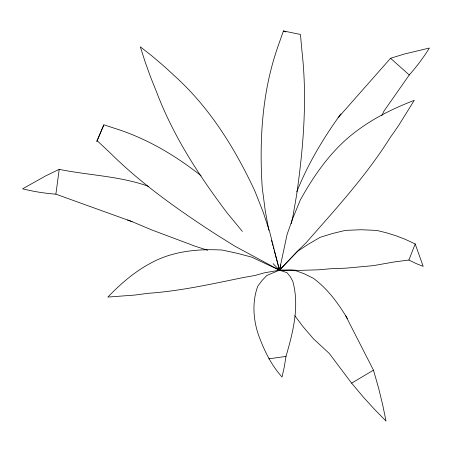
<?xml version="1.0" encoding="UTF-8"?>
<svg xmlns="http://www.w3.org/2000/svg" width="452" height="452" viewBox="0 0 452 452"><rect width="100%" height="100%" fill="white"/><g stroke="black" fill="none" stroke-linecap="round" stroke-linejoin="round"><path stroke-width="0.68" d="M207.643 250.25L195.258 246.255L151.347 229.774L132.142 221.661L55.878 194.162L59.206 169.359C88.931 175.404 120.029 176.037 148.764 186.433M285.997 356.413L284.308 366.815L282.048 377.047C270.748 364.493 263.572 349.226 257.979 333.457C253.131 318.298 252.193 301.343 257.759 286.24L262.092 280.466L266.81 275.477L279.472 270.166L290.517 269.861L297.987 270.42L318.276 269.827L330.435 268.754L346.091 268.155L373.499 265.618L394.206 261.951L408.896 260.03L416.021 263.522L423.191 266.358L415.196 243.956L404.8 239.125L395.63 235.633L386.364 232.774L376.776 230.418L361.137 229.74L345.464 230.379L332.502 233.498L320.14 237.323L308.219 244.289L297.851 251.137L279.472 270.166L264.008 272.912L255.103 275.454L243.662 277.477C212.028 283.918 180.371 291.077 148.092 293.314L134.747 295.071L107.853 297.066C120.43 284.02 134.267 271.94 150.33 263.358C172.009 251.21 197.818 248.651 222.26 250.063L237.927 253.453L251.702 257.143L279.472 270.166L286.963 272.652L290.212 276.517L292.794 281.325C299.704 306.428 293.009 332.186 285.997 356.413L268.691 358.843M347.441 318.609C338.299 303.445 327.728 288.839 313.321 278.251L304.405 273.855L295.992 270.742L279.472 270.166L287.093 234.424L292.845 218.192L300.337 199.931C314.993 173.54 333.107 147.957 357.837 130.119C374.996 117.367 394.364 108.011 414.241 100.344L398.494 125.729L389.906 138.052C368.939 171.308 342.938 201.016 316.965 230.407L306.19 242.651L296.653 251.95L279.472 270.166L278.121 269.821M291.19 223.7L292.919 216.35L296.693 194.518C303.405 147.216 307.4 99.056 301.987 51.409L300.456 34.471L283.421 30.939L277.974 46.437C262.126 91.524 259.177 140.001 262.2 187.377L265.228 210.615L268.838 230.288M201.151 175.901L199.575 174.545C175.122 155.454 148.279 139.515 118.774 129.656L103.858 124.803L97.174 140.73L109.344 152.109C141.821 184.456 179.608 210.864 217.988 235.667L235.339 246.447L279.472 270.166L280.861 264.793M408.896 260.03L415.196 243.956M103.858 124.803L96.762 141.431L97.174 140.73M296.749 191.863C307.919 163.969 323.344 138.063 340.966 113.791M381.821 115.655L383.844 111.288L409.246 74.981C416.733 66.608 423.445 57.562 429.4 48.042L404.393 54.014L390.556 58.274L338.136 117.701M273.11 263.669L279.472 270.166L280.364 269.109M294.828 315.75L303.111 326.751L313.417 338.757L329.316 353.492L351.611 383.143L373.488 370.182L345.695 315.829M59.206 169.359L45.765 175.851L22.6 188.823C33.521 191.524 44.658 193.354 55.878 194.162M127.532 219.971L132.142 221.661M283.421 30.939L285.873 31.956M390.556 58.274L409.246 74.981M242.368 231.418L227.09 212.841C199.061 175.709 173.319 136.188 156.771 92.485L150.674 77.292L145.182 62.048L140.318 46.799L152.448 56.347L164.392 66.529L176.11 77.315C210.485 108.785 235.3 149.103 254.871 191.043L263.279 212.412L269.448 230.972L279.472 270.166L278.726 268.974M351.611 383.143L363.719 397.534L374.748 409.602L386.031 421.061L382.703 404.89L378.748 388.635L373.488 370.182M271.432 240.148L271.98 242.199M272.341 243.56L272.889 245.605M273.257 246.973L273.805 249.018M274.172 250.38L279.472 270.166"/></g></svg>
